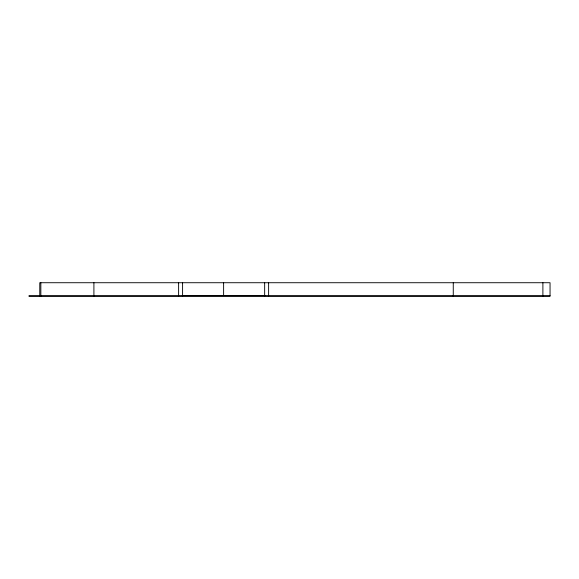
<?xml version="1.0" encoding="UTF-8"?>
<svg xmlns="http://www.w3.org/2000/svg" width="579" height="579" viewBox="0 0 579 579"><rect width="100%" height="100%" fill="white"/><g stroke="black" fill="none" stroke-linecap="round" stroke-linejoin="round"><path stroke-width="0.87" d="M39.77 295.493L41.572 295.493M182.262 295.493L265.052 295.493M550.05 295.753L28.95 295.753L28.95 296.274L550.05 296.274L550.05 282.726L39.77 282.726L39.77 296.274M542.892 282.726L542.892 296.274M453.263 282.726L453.263 296.274M268.62 282.726L268.62 296.274M264.654 282.726L264.654 296.274M223.617 282.726L223.617 295.493M182.588 282.726L182.588 296.274M178.614 282.726L178.614 296.274M93.907 282.726L93.907 296.274M40.848 282.726L40.848 296.274"/></g></svg>
